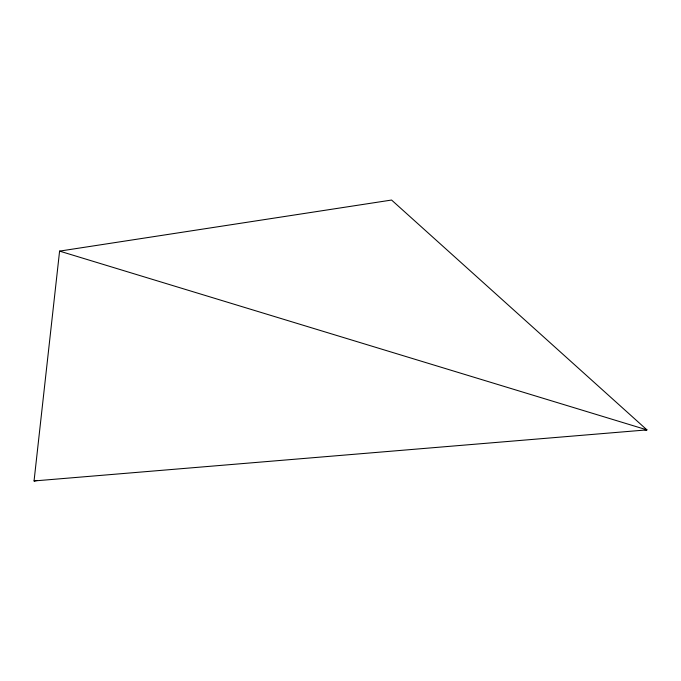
<?xml version="1.0" encoding="UTF-8"?>
<svg xmlns="http://www.w3.org/2000/svg" width="681" height="681" viewBox="0 0 681 681"><rect width="100%" height="100%" fill="white"/><g stroke="black" fill="none" stroke-linecap="round" stroke-linejoin="round"><path stroke-width="1.02" d="M34.05 480.956L59.587 251.119L391.575 200.044L646.95 429.881L34.05 480.956L37.2 480.471M644.822 429.881L646.95 429.881L59.587 251.119"/></g></svg>
